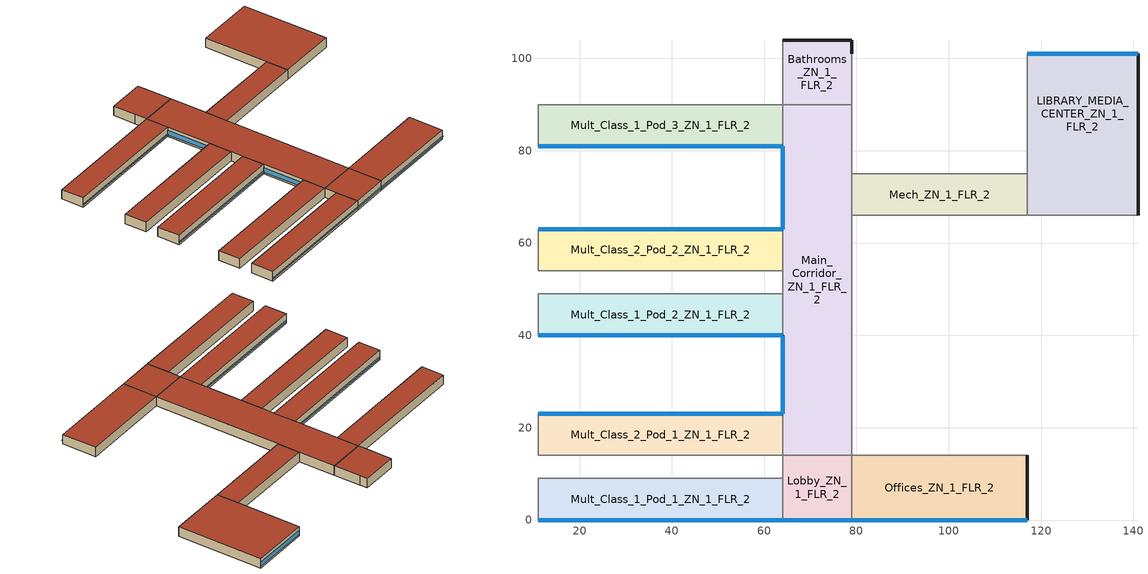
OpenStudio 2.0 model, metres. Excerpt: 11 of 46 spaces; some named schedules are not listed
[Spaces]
Bathrooms_ZN_1_FLR_2
 floor to Bathrooms_ZN_1_FLR_1: 79,104 79,90 64,90 64,104 z4
 wall outside: 79,101 79,104 64,104 z4:8
 wall to Mult_Class_2_Pod_3_ZN_1_FLR_2: 64,104 64,95 z4:8
 wall to Main_Corridor_ZN_1_FLR_2: 64,90 79,90 z4:8
 wall to Auditorium_ZN_1_FLR_1: 79,90 79,101 z4:8
 wall to Corridor_Pod_3_ZN_1_FLR_2: 64,95 64,90 z4:8
 roof outside: 79,90 79,104 64,104 64,90 z8
Mult_Class_2_Pod_2_ZN_1_FLR_2
 floor to Mult_Class_2_Pod_2_ZN_1_FLR_1: 64,63 64,54 11,54 11,63 z4
 wall outside: 64,63 11,63 z4:8
 wall to Corner_Class_2_Pod_2_ZN_1_FLR_2: 11,63 11,54 z4:8
 wall to Corridor_Pod_2_ZN_1_FLR_2: 11,54 64,54 z4:8
 wall to Main_Corridor_ZN_1_FLR_2: 64,54 64,63 z4:8
 window (AEDG-K12 View Glazing North): 63.97,63 11.03,63 z4.76:5.21
 roof outside: 64,54 64,63 11,63 11,54 z8
Mult_Class_1_Pod_2_ZN_1_FLR_2
 floor to Mult_Class_1_Pod_2_ZN_1_FLR_1: 64,49 64,40 11,40 11,49 z4
 wall outside: 11,40 64,40 z4:8
 wall to Main_Corridor_ZN_1_FLR_2: 64,40 64,49 z4:8
 wall to Corner_Class_1_Pod_2_ZN_1_FLR_2: 11,49 11,40 z4:8
 wall to Corridor_Pod_2_ZN_1_FLR_2: 64,49 11,49 z4:8
 window (AEDG-K12 View Glazing South): 11.03,40 63.97,40 z4.76:5.21
 roof outside: 64,40 64,49 11,49 11,40 z8
Mech_ZN_1_FLR_2
 floor to Mech_ZN_1_FLR_1: 117,75 117,66 79,66 79,75 z4
 wall to Main_Corridor_ZN_1_FLR_2: 79,75 79,66 z4:8
 wall to LIBRARY_MEDIA_CENTER_ZN_1_FLR_2: 117,66 117,75 z4:8
 wall to Gym_ZN_1_FLR_1: 79,66 117,66 z4:8
 wall to Auditorium_ZN_1_FLR_1: 117,75 79,75 z4:8
 roof outside: 117,66 117,75 79,75 79,66 z8
Offices_ZN_1_FLR_2
 floor to Offices_ZN_1_FLR_1: 117,14 117,0 79,0 79,14 z4
 wall outside: 79,0 117,0 117,14 z4:8
 wall to Gym_ZN_1_FLR_1: 117,14 79,14 z4:8
 wall to Lobby_ZN_1_FLR_2: 79,14 79,0 z4:8
 window (AEDG-K12 View Glazing South): 79.03,0 116.97,0 z4.76:5.46
 roof outside: 117,0 117,14 79,14 79,0 z8
LIBRARY_MEDIA_CENTER_ZN_1_FLR_2
 floor to Kitchen_ZN_1_FLR_1: 141,75 141,66 117,66 117,75 z4
 floor to Cafeteria_ZN_1_FLR_1: 141,101 141,75 117,75 117,101 z4
 wall outside: 141,66 141,101 117,101 z4:8
 wall to Aux_Gym_ZN_1_FLR_1: 117,66 141,66 z4:8
 wall to Auditorium_ZN_1_FLR_1: 117,101 117,75 z4:8
 window (AEDG-K12 View Glazing North): 140.97,101 117.03,101 z4.76:6.52
 roof outside: 141,66 141,101 117,101 117,66 z8
Mult_Class_2_Pod_1_ZN_1_FLR_2
 floor to Mult_Class_2_Pod_1_ZN_1_FLR_1: 64,23 64,14 11,14 11,23 z4
 wall outside: 64,23 11,23 z4:8
 wall to Corner_Class_2_Pod_1_ZN_1_FLR_2: 11,23 11,14 z4:8
 wall to Main_Corridor_ZN_1_FLR_2: 64,14 64,23 z4:8
 wall to Corridor_Pod_1_ZN_1_FLR_2: 11,14 64,14 z4:8
 window (AEDG-K12 View Glazing North): 63.97,23 11.03,23 z4.76:5.21
 roof outside: 64,14 64,23 11,23 11,14 z8
Mult_Class_1_Pod_3_ZN_1_FLR_2
 floor to Mult_Class_1_Pod_3_ZN_1_FLR_1: 64,90 64,81 11,81 11,90 z4
 wall outside: 11,81 64,81 z4:8
 wall to Main_Corridor_ZN_1_FLR_2: 64,81 64,90 z4:8
 wall to Corner_Class_1_Pod_3_ZN_1_FLR_2: 11,90 11,81 z4:8
 wall to Corridor_Pod_3_ZN_1_FLR_2: 64,90 11,90 z4:8
 window (AEDG-K12 View Glazing South): 11.03,81 63.97,81 z4.76:5.21
 roof outside: 64,81 64,90 11,90 11,81 z8
Mult_Class_1_Pod_1_ZN_1_FLR_2
 floor to Mult_Class_1_Pod_1_ZN_1_FLR_1: 64,9 64,0 11,0 11,9 z4
 wall outside: 11,0 64,0 z4:8
 wall to Corridor_Pod_1_ZN_1_FLR_2: 64,9 11,9 z4:8
 wall to Lobby_ZN_1_FLR_2: 64,0 64,9 z4:8
 wall to Corner_Class_1_Pod_1_ZN_1_FLR_2: 11,9 11,0 z4:8
 window (AEDG-K12 View Glazing South): 11.03,0 63.97,0 z4.76:5.21
 roof outside: 64,0 64,9 11,9 11,0 z8
Lobby_ZN_1_FLR_2
 floor to Lobby_ZN_1_FLR_1: 79,14 79,0 64,0 64,14 z4
 wall outside: 64,0 79,0 z4:8
 wall to Corridor_Pod_1_ZN_1_FLR_2: 64,14 64,9 z4:8
 wall to Main_Corridor_ZN_1_FLR_2: 79,14 64,14 z4:8
 window (AEDG-K12 View Glazing South): 64.03,0 78.97,0 z4.76:5.46
 roof outside: 79,0 79,14 64,14 64,0 z8
Main_Corridor_ZN_1_FLR_2
 floor to Main_Corridor_ZN_1_FLR_1: 79,90 79,14 64,14 64,90 z4
 wall outside: 64,81 64,63 / 64,40 64,23 z4:8
 wall to Auditorium_ZN_1_FLR_1: 79,75 79,90 z4:8
 wall to Gym_ZN_1_FLR_1: 79,14 79,66 z4:8
 wall to Corridor_Pod_2_ZN_1_FLR_2: 64,54 64,49 z4:8
 window (AEDG-K12 View Glazing EastWest): 64,80.97 64,63.03 / 64,39.97 64,23.03 z4.76:6.57
 roof outside: 79,14 79,90 64,90 64,14 z8
shading: 11.03,0 11.03,-0.23 63.97,-0.23 63.97,0 z5.21; 64.03,0 64.03,-0.35 78.97,-0.35 78.97,0 z5.46; 11.03,81 11.03,80.77 63.97,80.77 63.97,81 z5.21; 79.03,0 79.03,-0.35 116.97,-0.35 116.97,0 z5.46; 11.03,40 11.03,39.77 63.97,39.77 63.97,40 z5.21
[Site]
USA IL-CHICAGO-OHARE: Latitude {deg}=41.98; Longitude {deg}=-87.92; Time Zone {hr}=-6; Elevation {m}=201; Terrain=City
[SizingPeriod:DesignDay] Barometric Pressure {Pa}=99063; Rain Indicator=0; Snow Indicator=0; Day of Month=21; Daylight Saving Time Indicator=0; Humidity Indicating Type=Wetbulb; Solar Model Indicator=ASHRAEClearSky
Name | Maximum Dry-Bulb Temperature {C} | Daily Dry-Bulb Temperature Range {deltaC} | Humidity Indicating Conditions at Maximum Dry-Bulb | Wind Speed {m/s} | Wind Direction {deg} | Sky Clearness | Month | Day Type
CHICAGO Ann Clg .4% Condns WB=>MDB | 31.2 | 10.7 | 25.5 | 5.3 | 230 | 1 | 7 | SummerDesignDay
CHICAGO Ann Htg 99.6% Condns DB | -20.6 | 0 | -20.6 | 4.9 | 270 | 0 | 1 | WinterDesignDay
[Building]
Ref Bldg Secondary School New2004_v1.3_5.0: North Axis {deg}=0; Space Type=ASHRAE 90.1-2004 SecondarySchool Classroom; Default Construction Set=ASHRAE 90.1-2004 ClimateZone 5-6 (s scho) ConstSet
[ClimateZones]
Climate Zone Institution Name 1=ASHRAE; Climate Zone Document Name 1=ANSI/ASHRAE Standard 169; Climate Zone Document Year 1=2006; Climate Zone Value 1=5B; Climate Zone Institution Name 2=CEC; Climate Zone Document Name 2=California Climate Zone Descriptions; Climate Zone Document Year 2=1995
[WindowMaterial:Gas] Gas Type=Air
Name | Thickness {m} | Thickness
Air | 0.0127
000 Air 13mm |  | 0.0127
[Material]
Name | Roughness | Thickness {m} | Conductivity {W/m-K} | Density {kg/m3} | Specific Heat {J/kg-K} | Thermal Absorptance | Solar Absorptance | Visible Absorptance | Thickness | Conductivity | Density | Specific Heat
Wood Siding | MediumSmooth | 0.01 | 0.11 | 544.62 | 1210 | 0.9 | 0.78 | 0.78
1/2IN Gypsum | Smooth | 0.0127 | 0.16 | 784.9 | 830 | 0.9 | 0.92 | 0.92
Metal Decking | MediumSmooth | 0.0015 | 45.006 | 7680 | 418.4 | 0.9 | 0.7 | 0.3
MAT-CC05 4 HW CONCRETE | Rough | 0.1016 | 1.311 | 2240 | 836.8 | 0.9 | 0.7 | 0.7
Roof Membrane | VeryRough | 0.0095 | 0.16 | 1121.29 | 1460 | 0.9 | 0.7 | 0.7
000 G05 25mm wood | MediumSmooth |  |  |  |  |  |  |  | 0.0254 | 0.15 | 608 | 1630
Steel Frame NonRes Wall Insulation-2.10 | MediumRough |  |  |  |  | 0.9 | 0.7 | 0.7 | 0.0870565 | 0.049 | 265 | 836.8
IEAD NonRes Roof Insulation-2.85 | MediumRough |  |  |  |  | 0.9 | 0.7 | 0.7 | 0.127339 | 0.049 | 265 | 836.8
000 F16 Acoustic tile | MediumSmooth |  |  |  |  |  |  |  | 0.0191 | 0.06 | 368 | 590
000 M11 100mm lightweight concrete | MediumRough |  |  |  |  |  |  |  | 0.1016 | 0.53 | 1280 | 840
000 G01a 19mm gypsum board | MediumSmooth |  |  |  |  |  |  |  | 0.019 | 0.16 | 800 | 1090
000 F08 Metal surface | Smooth |  |  |  |  |  |  |  | 0.0008 | 45.28 | 7824 | 500
000 I01 25mm insulation board | MediumRough |  |  |  |  |  |  |  | 0.0254 | 0.03 | 43 | 1210
[Material:NoMass]
CP02 CARPET PAD: Roughness=VeryRough; Thermal Resistance {m2-K/W}=0.2165; Thermal Absorptance=0.9; Solar Absorptance=0.7; Visible Absorptance=0.8
[Construction]
000 Interior Partition; 000 Interior Door: 000 G05 25mm wood
000 ExtSlabCarpet 4in ClimateZone 1-8: MAT-CC05 4 HW CONCRETE, CP02 CARPET PAD
ASHRAE 90.1-2004 ExtWall SteelFrame ClimateZone 5-6: Wood Siding, Steel Frame NonRes Wall Insulation-2.10, 1/2IN Gypsum
ASHRAE 90.1-2004 ExtRoof IEAD ClimateZone 5-6: Roof Membrane, IEAD NonRes Roof Insulation-2.85, Metal Decking
000 Interior Floor: 000 F16 Acoustic tile, 000 F05 Ceiling air space resistance, 000 M11 100mm lightweight concrete
000 Interior Wall: 000 G01a 19mm gypsum board, 000 F04 Wall air space resistance, 000 G01a 19mm gypsum board
000 Interior Ceiling: 000 M11 100mm lightweight concrete, 000 F05 Ceiling air space resistance, 000 F16 Acoustic tile
ASHRAE 90.1-2004 ExtWindow ClimateZone 4-6: Fixed Window 3.24/0.39/0.31
000 Exterior Door: 000 F08 Metal surface, 000 I01 25mm insulation board
000 Exterior Window: 000 Clear 3mm, 000 Air 13mm, 000 Clear 3mm
000 Interior Window: 000 Clear 3mm
AEDG-K12 View Glazing North: AEDG-K12 View Glazing North-mat
AEDG-K12 View Glazing South: AEDG-K12 View Glazing South-mat
AEDG-K12 View Glazing EastWest: AEDG-K12 View Glazing EastWest-mat
[WindowMaterial:Glazing]
000 Clear 3mm: Optical Data Type=SpectralAverage; Thickness=0.003; Solar Transmittance at Normal Incidence=0.837; Front Side Solar Reflectance at Normal Incidence=0.075; Back Side Solar Reflectance at Normal Incidence=0.075; Visible Transmittance at Normal Incidence=0.898; Front Side Visible Reflectance at Normal Incidence=0.081; Back Side Visible Reflectance at Normal Incidence=0.081; Infrared Transmittance at Normal Incidence=0; Front Side Infrared Hemispherical Emissivity=0.84; Back Side Infrared Hemispherical Emissivity=0.84; Conductivity=0.9
[WindowMaterial:SimpleGlazingSystem]
Name | U-Factor | Solar Heat Gain Coefficient | Visible Transmittance | U-Factor {W/m2-K}
Fixed Window 3.24/0.39/0.31 | 3.23646 | 0.39 | 0.31
AEDG-K12 View Glazing North-mat; AEDG-K12 View Glazing South-mat; AEDG-K12 View Glazing EastWest-mat |  | 0.36 | 0.3 | 2.04417
[DefaultConstructionSet]
ASHRAE 90.1-2004 ClimateZone 5-6 (s scho) ConstSet: Default Exterior Surface Constructions=ASHRAE 90.1-2004 ClimateZone 5-6 (s scho) Exterior DefSurfCons; Default Interior Surface Constructions=000 Interior DefSurfCons; Default Ground Contact Surface Constructions=000 Ground DefSurfCons; Default Exterior SubSurface Constructions=ASHRAE 90.1-2004 ClimateZone 5-6 (s scho) Exterior DefSubCons; Default Interior SubSurface Constructions=000 Interior DefSubCons; Interior Partition Construction=000 Interior Partition
[DefaultSurfaceConstructions]
Name | Floor Construction | Wall Construction | Roof Ceiling Construction
ASHRAE 90.1-2004 ClimateZone 5-6 (s scho) Exterior DefSurfCons | 000 ExtSlabCarpet 4in ClimateZone 1-8 | ASHRAE 90.1-2004 ExtWall SteelFrame ClimateZone 5-6 | ASHRAE 90.1-2004 ExtRoof IEAD ClimateZone 5-6
000 Interior DefSurfCons | 000 Interior Floor | 000 Interior Wall | 000 Interior Ceiling
000 Ground DefSurfCons | 000 ExtSlabCarpet 4in ClimateZone 1-8 | 000 ExtSlabCarpet 4in ClimateZone 1-8 | 000 ExtSlabCarpet 4in ClimateZone 1-8
[DefaultSubSurfaceConstructions] Glass Door Construction=000 Exterior Window; Tubular Daylight Dome Construction=000 Interior Window; Tubular Daylight Diffuser Construction=000 Interior Window
Name | Fixed Window Construction | Operable Window Construction | Door Construction | Skylight Construction
ASHRAE 90.1-2004 ClimateZone 5-6 (s scho) Exterior DefSubCons | ASHRAE 90.1-2004 ExtWindow ClimateZone 4-6 | ASHRAE 90.1-2004 ExtWindow ClimateZone 4-6 | 000 Exterior Door
000 Interior DefSubCons | 000 Interior Window | 000 Interior Window | 000 Interior Door | 000 Exterior Window
[Material:AirGap]
Name | Thermal Resistance
000 F05 Ceiling air space resistance | 0.18
000 F04 Wall air space resistance | 0.15
[WindowMaterial:Blind]
Window Material Blind 1: Slat Width {m}=0.025; Slat Separation {m}=0.01875; Front Side Slat Beam Solar Reflectance=0.5; Back Side Slat Beam Solar Reflectance=0.5; Front Side Slat Diffuse Solar Reflectance=0.5; Back Side Slat Diffuse Solar Reflectance=0.5; Slat Beam Visible Transmittance=0
[ThermalZone] Multiplier=1; Use Ideal Air Loads=No
Name | Primary Daylighting Control | Fraction of Zone Controlled by Primary Daylighting Control | Thermostat
Mult_Class_1_Pod_1_ZN_1_FLR_2 Thermal Zone | Mult_Class_1_Pod_1_ZN_1_FLR_2 sensor | 0.222222 | Thermostat Setpoint Dual Setpoint 1
Offices_ZN_1_FLR_2 Thermal Zone | Offices_ZN_1_FLR_2 sensor | 0.142857 | Thermostat Setpoint Dual Setpoint 1
Bathrooms_ZN_1_FLR_2 Thermal Zone; Mech_ZN_1_FLR_2 Thermal Zone; Main_Corridor_ZN_1_FLR_2 Thermal Zone |  |  | Thermostat Setpoint Dual Setpoint 2
Mult_Class_2_Pod_2_ZN_1_FLR_2 Thermal Zone | Mult_Class_2_Pod_2_ZN_1_FLR_2 sensor | 0.222222 | Thermostat Setpoint Dual Setpoint 1
Mult_Class_1_Pod_2_ZN_1_FLR_2 Thermal Zone | Mult_Class_1_Pod_2_ZN_1_FLR_2 sensor | 0.222222 | Thermostat Setpoint Dual Setpoint 1
LIBRARY_MEDIA_CENTER_ZN_1_FLR_2 Thermal Zone | LIBRARY_MEDIA_CENTER_ZN_1_FLR_2 sensor | 0.0571429 | Thermostat Setpoint Dual Setpoint 1
Mult_Class_2_Pod_1_ZN_1_FLR_2 Thermal Zone | Mult_Class_2_Pod_1_ZN_1_FLR_2 sensor | 0.222222 | Thermostat Setpoint Dual Setpoint 1
Mult_Class_1_Pod_3_ZN_1_FLR_2 Thermal Zone | Mult_Class_1_Pod_3_ZN_1_FLR_2 sensor | 0.222222 | Thermostat Setpoint Dual Setpoint 1
Lobby_ZN_1_FLR_2 Thermal Zone | Lobby_ZN_1_FLR_2 sensor | 0.142857 | Thermostat Setpoint Dual Setpoint 2
[Space] Building Story=Building Story 2; Part of Total Floor Area=Yes
Name | Thermal Zone | Space Type
Mult_Class_1_Pod_1_ZN_1_FLR_2 | Mult_Class_1_Pod_1_ZN_1_FLR_2 Thermal Zone
Offices_ZN_1_FLR_2 | Offices_ZN_1_FLR_2 Thermal Zone | ASHRAE 90.1-2004 SecondarySchool Office
Bathrooms_ZN_1_FLR_2 | Bathrooms_ZN_1_FLR_2 Thermal Zone | ASHRAE 90.1-2004 SecondarySchool Restroom
Mult_Class_2_Pod_2_ZN_1_FLR_2 | Mult_Class_2_Pod_2_ZN_1_FLR_2 Thermal Zone
Mult_Class_1_Pod_2_ZN_1_FLR_2 | Mult_Class_1_Pod_2_ZN_1_FLR_2 Thermal Zone
LIBRARY_MEDIA_CENTER_ZN_1_FLR_2 | LIBRARY_MEDIA_CENTER_ZN_1_FLR_2 Thermal Zone | ASHRAE 90.1-2004 SecondarySchool Library
Mech_ZN_1_FLR_2 | Mech_ZN_1_FLR_2 Thermal Zone | ASHRAE 90.1-2004 SecondarySchool Mechanical
Mult_Class_2_Pod_1_ZN_1_FLR_2 | Mult_Class_2_Pod_1_ZN_1_FLR_2 Thermal Zone
Mult_Class_1_Pod_3_ZN_1_FLR_2 | Mult_Class_1_Pod_3_ZN_1_FLR_2 Thermal Zone
Lobby_ZN_1_FLR_2 | Lobby_ZN_1_FLR_2 Thermal Zone | ASHRAE 90.1-2004 SecondarySchool Lobby
Main_Corridor_ZN_1_FLR_2 | Main_Corridor_ZN_1_FLR_2 Thermal Zone | ASHRAE 90.1-2004 SecondarySchool Corridor
[ThermostatSetpoint:DualSetpoint]
Name | Heating Setpoint Temperature Schedule | Cooling Setpoint Temperature Schedule
Thermostat Setpoint Dual Setpoint 1 | SecondarySchool HtgSetp | SecondarySchool ClgSetp
Thermostat Setpoint Dual Setpoint 2 | SecondarySchool HtgSetp BathCorrMechKitchen | SecondarySchool ClgSetp BathCorrMechKitchen
[People:Definition] Number of People Calculation Method=People/Area; Number of People=0; Fraction Radiant=0.3
Name | People per Space Floor Area
SecondarySchool Classroom PeopDef | 0.249938
SecondarySchool Library PeopDef | 0.226042
SecondarySchool Lobby PeopDef | 0
SecondarySchool Mechanical PeopDef | 0.0100104
SecondarySchool Office PeopDef | 0.0500522
[Lights:Definition] Design Level Calculation Method=Watts/Area; Lighting Level=0
Name | Watts per Space Floor Area
ASHRAE 90.1-2004 SecondarySchool Classroom LightsDef | 15.0695
ASHRAE 90.1-2004 SecondarySchool Library LightsDef; ASHRAE 90.1-2004 SecondarySchool Lobby LightsDef | 13.9931
ASHRAE 90.1-2004 SecondarySchool Mechanical LightsDef | 16.1459
ASHRAE 90.1-2004 SecondarySchool Office LightsDef | 11.8403
ASHRAE 90.1-2004 SecondarySchool Restroom LightsDef | 9.68752
[ElectricEquipment:Definition] Design Level Calculation Method=Watts/Area; Design Level=0
Name | Watts per Space Floor Area
ASHRAE 90.1-2004 SecondarySchool Classroom ElecDef; ASHRAE 90.1-2004 SecondarySchool Library ElecDef | 10.0104
ASHRAE 90.1-2004 SecondarySchool Lobby ElecDef; ASHRAE 90.1-2004 SecondarySchool Mechanical ElecDef; ASHRAE 90.1-2004 SecondarySchool Restroom ElecDef | 3.98265
ASHRAE 90.1-2004 SecondarySchool Office ElecDef | 10.7639
[DesignSpecification:OutdoorAir] Outdoor Air Method=Sum; Outdoor Air Flow Rate=0; Outdoor Air Flow Air Changes per Hour=0
Name | Outdoor Air Flow per Person | Outdoor Air Flow per Floor Area
SecondarySchool Classroom Outdoor Air; SecondarySchool Library Outdoor Air | 0.0086106 | 0
SecondarySchool Corridor Outdoor Air; SecondarySchool Lobby Outdoor Air | 0 | 0.000508
SecondarySchool Mechanical Outdoor Air | 0 | 0.000254
SecondarySchool Office Outdoor Air | 0.0107645 | 0
SecondarySchool Restroom Outdoor Air | 0.0269088 | 0
[BuildingStory]
Building Story 2: Nominal Z Coordinate {m}=4
[SpaceType] Standards Building Type=SecondarySchool
Name | Default Schedule Set | Design Specification Outdoor Air Object | Standards Space Type
ASHRAE 90.1-2004 SecondarySchool Classroom | SecondarySchool Classroom Schedules | SecondarySchool Classroom Outdoor Air | Classroom
ASHRAE 90.1-2004 SecondarySchool Corridor | SecondarySchool Corridor Schedules | SecondarySchool Corridor Outdoor Air | Corridor
ASHRAE 90.1-2004 SecondarySchool Library | SecondarySchool Library Schedules | SecondarySchool Library Outdoor Air | Library
ASHRAE 90.1-2004 SecondarySchool Lobby | SecondarySchool Lobby Schedules | SecondarySchool Lobby Outdoor Air | Lobby
ASHRAE 90.1-2004 SecondarySchool Mechanical | SecondarySchool Mechanical Schedules | SecondarySchool Mechanical Outdoor Air | Mechanical
ASHRAE 90.1-2004 SecondarySchool Office | SecondarySchool Office Schedules | SecondarySchool Office Outdoor Air | Office
ASHRAE 90.1-2004 SecondarySchool Restroom | SecondarySchool Restroom Schedules | SecondarySchool Restroom Outdoor Air | Restroom
[DefaultScheduleSet] People Activity Level Schedule=SecondarySchool Activity; Lighting Schedule=SecondarySchool Bldg Light; Electric Equipment Schedule=SecondarySchool Bldg Equip; Infiltration Schedule=SecondarySchool Infil
Name | Number of People Schedule
SecondarySchool Classroom Schedules; SecondarySchool Corridor Schedules; SecondarySchool Library Schedules; SecondarySchool Lobby Schedules; SecondarySchool Mechanical Schedules; SecondarySchool Restroom Schedules | SecondarySchool Bldg Occ
SecondarySchool Office Schedules | SecondarySchool Office Occ
[People]
Name | People Definition | Space or SpaceType
ASHRAE 90.1-2004 SecondarySchool Classroom PeopInst | SecondarySchool Classroom PeopDef | ASHRAE 90.1-2004 SecondarySchool Classroom
ASHRAE 90.1-2004 SecondarySchool Corridor PeopInst | SecondarySchool Corridor PeopDef | ASHRAE 90.1-2004 SecondarySchool Corridor
ASHRAE 90.1-2004 SecondarySchool Library PeopInst | SecondarySchool Library PeopDef | ASHRAE 90.1-2004 SecondarySchool Library
ASHRAE 90.1-2004 SecondarySchool Lobby PeopInst | SecondarySchool Lobby PeopDef | ASHRAE 90.1-2004 SecondarySchool Lobby
ASHRAE 90.1-2004 SecondarySchool Mechanical PeopInst | SecondarySchool Mechanical PeopDef | ASHRAE 90.1-2004 SecondarySchool Mechanical
ASHRAE 90.1-2004 SecondarySchool Office PeopInst | SecondarySchool Office PeopDef | ASHRAE 90.1-2004 SecondarySchool Office
ASHRAE 90.1-2004 SecondarySchool Restroom PeopInst | SecondarySchool Restroom PeopDef | ASHRAE 90.1-2004 SecondarySchool Restroom
[Lights]
Name | Lights Definition | Space or SpaceType
ASHRAE 90.1-2004 SecondarySchool Classroom LightsInst | ASHRAE 90.1-2004 SecondarySchool Classroom LightsDef | ASHRAE 90.1-2004 SecondarySchool Classroom
ASHRAE 90.1-2004 SecondarySchool Corridor LightsInst | ASHRAE 90.1-2004 SecondarySchool Corridor LightsDef | ASHRAE 90.1-2004 SecondarySchool Corridor
ASHRAE 90.1-2004 SecondarySchool Library LightsInst | ASHRAE 90.1-2004 SecondarySchool Library LightsDef | ASHRAE 90.1-2004 SecondarySchool Library
ASHRAE 90.1-2004 SecondarySchool Lobby LightsInst | ASHRAE 90.1-2004 SecondarySchool Lobby LightsDef | ASHRAE 90.1-2004 SecondarySchool Lobby
ASHRAE 90.1-2004 SecondarySchool Mechanical LightsInst | ASHRAE 90.1-2004 SecondarySchool Mechanical LightsDef | ASHRAE 90.1-2004 SecondarySchool Mechanical
ASHRAE 90.1-2004 SecondarySchool Office LightsInst | ASHRAE 90.1-2004 SecondarySchool Office LightsDef | ASHRAE 90.1-2004 SecondarySchool Office
ASHRAE 90.1-2004 SecondarySchool Restroom LightsInst | ASHRAE 90.1-2004 SecondarySchool Restroom LightsDef | ASHRAE 90.1-2004 SecondarySchool Restroom
[ElectricEquipment]
Name | Electric Equipment Definition | Space or SpaceType
ASHRAE 90.1-2004 SecondarySchool Classroom ElecInst | ASHRAE 90.1-2004 SecondarySchool Classroom ElecDef | ASHRAE 90.1-2004 SecondarySchool Classroom
ASHRAE 90.1-2004 SecondarySchool Corridor ElecInst | ASHRAE 90.1-2004 SecondarySchool Corridor ElecDef | ASHRAE 90.1-2004 SecondarySchool Corridor
ASHRAE 90.1-2004 SecondarySchool Library ElecInst | ASHRAE 90.1-2004 SecondarySchool Library ElecDef | ASHRAE 90.1-2004 SecondarySchool Library
ASHRAE 90.1-2004 SecondarySchool Lobby ElecInst | ASHRAE 90.1-2004 SecondarySchool Lobby ElecDef | ASHRAE 90.1-2004 SecondarySchool Lobby
ASHRAE 90.1-2004 SecondarySchool Mechanical ElecInst | ASHRAE 90.1-2004 SecondarySchool Mechanical ElecDef | ASHRAE 90.1-2004 SecondarySchool Mechanical
ASHRAE 90.1-2004 SecondarySchool Office ElecInst | ASHRAE 90.1-2004 SecondarySchool Office ElecDef | ASHRAE 90.1-2004 SecondarySchool Office
ASHRAE 90.1-2004 SecondarySchool Restroom ElecInst | ASHRAE 90.1-2004 SecondarySchool Restroom ElecDef | ASHRAE 90.1-2004 SecondarySchool Restroom
[SpaceInfiltration:DesignFlowRate] Design Flow Rate Calculation Method=AirChanges/Hour; Design Flow Rate=0; Air Changes per Hour=0.18
Name | Space or SpaceType
ASHRAE 90.1-2004 SecondarySchool Classroom Infil | ASHRAE 90.1-2004 SecondarySchool Classroom
ASHRAE 90.1-2004 SecondarySchool Library Infil | ASHRAE 90.1-2004 SecondarySchool Library
ASHRAE 90.1-2004 SecondarySchool Lobby Infil | ASHRAE 90.1-2004 SecondarySchool Lobby
ASHRAE 90.1-2004 SecondarySchool Mechanical Infil | ASHRAE 90.1-2004 SecondarySchool Mechanical
ASHRAE 90.1-2004 SecondarySchool Office Infil | ASHRAE 90.1-2004 SecondarySchool Office
ASHRAE 90.1-2004 SecondarySchool Restroom Infil | ASHRAE 90.1-2004 SecondarySchool Restroom
[ShadingControl]
Shading Control 1: Shading Type=InteriorBlind; Shading Device Material=Window Material Blind 1
[Daylighting:Control] Position Z-Coordinate {m}=0.9144; Illuminance Setpoint {lux}=430.556
Name | Space | Position X-Coordinate {m} | Position Y-Coordinate {m} | Phi Rotation Around Z-Axis {deg}
Mult_Class_1_Pod_1_ZN_1_FLR_2 sensor | Mult_Class_1_Pod_1_ZN_1_FLR_2 | 26.5 | 2 | 180
LIBRARY_MEDIA_CENTER_ZN_1_FLR_2 sensor | LIBRARY_MEDIA_CENTER_ZN_1_FLR_2 | 12 | 33 | 0
Lobby_ZN_1_FLR_2 sensor | Lobby_ZN_1_FLR_2 | 7.5 | 2 | 180
Mult_Class_1_Pod_3_ZN_1_FLR_2 sensor | Mult_Class_1_Pod_3_ZN_1_FLR_2 | 26.5 | 2 | 180
Mult_Class_2_Pod_2_ZN_1_FLR_2 sensor | Mult_Class_2_Pod_2_ZN_1_FLR_2 | 26.5 | 7 | 0
Offices_ZN_1_FLR_2 sensor | Offices_ZN_1_FLR_2 | 19 | 2 | 180
Mult_Class_1_Pod_2_ZN_1_FLR_2 sensor | Mult_Class_1_Pod_2_ZN_1_FLR_2 | 26.5 | 2 | 180
Mult_Class_2_Pod_1_ZN_1_FLR_2 sensor | Mult_Class_2_Pod_1_ZN_1_FLR_2 | 26.5 | 7 | 0
